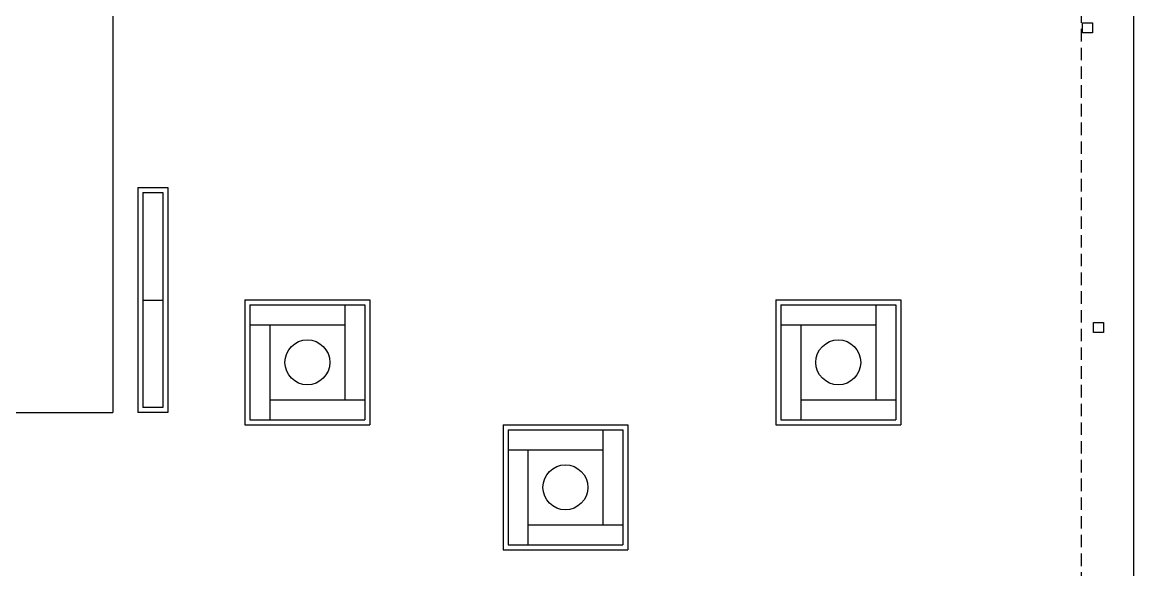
# Model space of a CAD drawing. Header units: millimetres. Extents: x 2069 to 2250, y 1124 to 1284.
# Drawn here: x 2178.63 to 2200.9, y 1171.13 to 1182.09 of the extents above; entities that cross this region are included whole.
import ezdxf

# ---------------------------------------------------------------- set-up
doc = ezdxf.new("R2010")
doc.units = ezdxf.units.MM
doc.linetypes.add('HIDDEN', pattern=[0.375, 0.25, -0.125])
for name, color, linetype in [('PAVIMENTO', 1, 'Continuous'), ('PILARES', 3, 'Continuous'), ('PROJ', 1, 'HIDDEN')]:
    doc.layers.add(name, color=color, linetype=linetype)

msp = doc.modelspace()

# ---------------------------------------------------------------- linework, layer by layer
at = {"layer": 'PAVIMENTO'}
for p, q in [((2200.89825, 1166.05627), (2200.89825, 1190.00312)), ((2180.44825, 1185.10127), (2180.44825, 1174.28127)), ((2180.94825, 1178.78127), (2180.94825, 1174.28127)), ((2180.94825, 1178.78127), (2181.54825, 1178.78127)), ((2181.04825, 1178.68127), (2181.04825, 1174.38127)), ((2181.04825, 1178.68127), (2181.44825, 1178.68127)), ((2181.44825, 1178.68127), (2181.44825, 1174.38127)), ((2181.54825, 1178.78127), (2181.54825, 1174.28127)), ((2181.04825, 1176.53127), (2181.44825, 1176.53127)), ((2183.09525, 1176.53385), (2185.59525, 1176.53385)), ((2183.09525, 1176.53385), (2183.09525, 1174.03385)), ((2185.59525, 1176.53385), (2185.59525, 1174.03385)), ((2193.72914, 1176.53385), (2196.22914, 1176.53385)), ((2193.72914, 1176.53385), (2193.72914, 1174.03385)), ((2196.22914, 1176.53385), (2196.22914, 1174.03385)), ((2183.19525, 1176.43385), (2185.49525, 1176.43385)), ((2183.19525, 1176.43385), (2183.19525, 1174.13385)), ((2185.09525, 1176.43385), (2185.09525, 1174.53385)), ((2185.49525, 1176.43385), (2185.49525, 1174.13385)), ((2193.82914, 1176.43385), (2196.12914, 1176.43385)), ((2193.82914, 1176.43385), (2193.82914, 1174.13385)), ((2195.72914, 1176.43385), (2195.72914, 1174.53385)), ((2196.12914, 1176.43385), (2196.12914, 1174.13385)), ((2183.19525, 1176.03385), (2185.09525, 1176.03385)), ((2183.59525, 1176.03385), (2183.59525, 1174.13385)), ((2193.82914, 1176.03385), (2195.72914, 1176.03385)), ((2194.22914, 1176.03385), (2194.22914, 1174.13385)), ((2183.59525, 1174.53385), (2185.49525, 1174.53385)), ((2194.22914, 1174.53385), (2196.12914, 1174.53385)), ((2174.44825, 1174.28127), (2180.44825, 1174.28127)), ((2181.54825, 1174.28127), (2180.94825, 1174.28127)), ((2181.44825, 1174.38127), (2181.04825, 1174.38127)), ((2183.09525, 1174.03385), (2185.59525, 1174.03385)), ((2183.19525, 1174.13385), (2185.49525, 1174.13385)), ((2188.26413, 1174.03178), (2188.26413, 1171.53178)), ((2188.26413, 1174.03178), (2190.76413, 1174.03178)), ((2190.76413, 1174.03178), (2190.76413, 1171.53178)), ((2193.72914, 1174.03385), (2196.22914, 1174.03385)), ((2193.82914, 1174.13385), (2196.12914, 1174.13385)), ((2188.36413, 1173.93178), (2190.66413, 1173.93178)), ((2188.36413, 1173.93178), (2188.36413, 1171.63178)), ((2190.26413, 1173.93178), (2190.26413, 1172.03178)), ((2190.66413, 1173.93178), (2190.66413, 1171.63178)), ((2188.36413, 1173.53178), (2190.26413, 1173.53178)), ((2188.76413, 1173.53178), (2188.76413, 1171.63178)), ((2188.76413, 1172.03178), (2190.66413, 1172.03178)), ((2188.36413, 1171.63178), (2190.66413, 1171.63178)), ((2188.26413, 1171.53178), (2190.76413, 1171.53178))]:
    msp.add_line(p, q, dxfattribs=at)
for centre in [(2184.34525, 1175.28385), (2194.97914, 1175.28385), (2189.51413, 1172.78178)]:
    msp.add_circle(centre, 0.45, dxfattribs=at)
at = {"layer": 'PILARES'}
for points in [[(2200.07325, 1182.08127), (2200.07325, 1181.88127), (2199.87325, 1181.88127), (2199.87325, 1182.08127)], [(2200.09325, 1176.08127), (2200.29325, 1176.08127), (2200.29325, 1175.88127), (2200.09325, 1175.88127)]]:
    msp.add_lwpolyline(points, close=True, dxfattribs=at)
at = {"layer": 'PROJ'}
msp.add_line((2199.85325, 1167.08127), (2199.85325, 1189.60127), dxfattribs=at)

doc.saveas('drawing.dxf')
